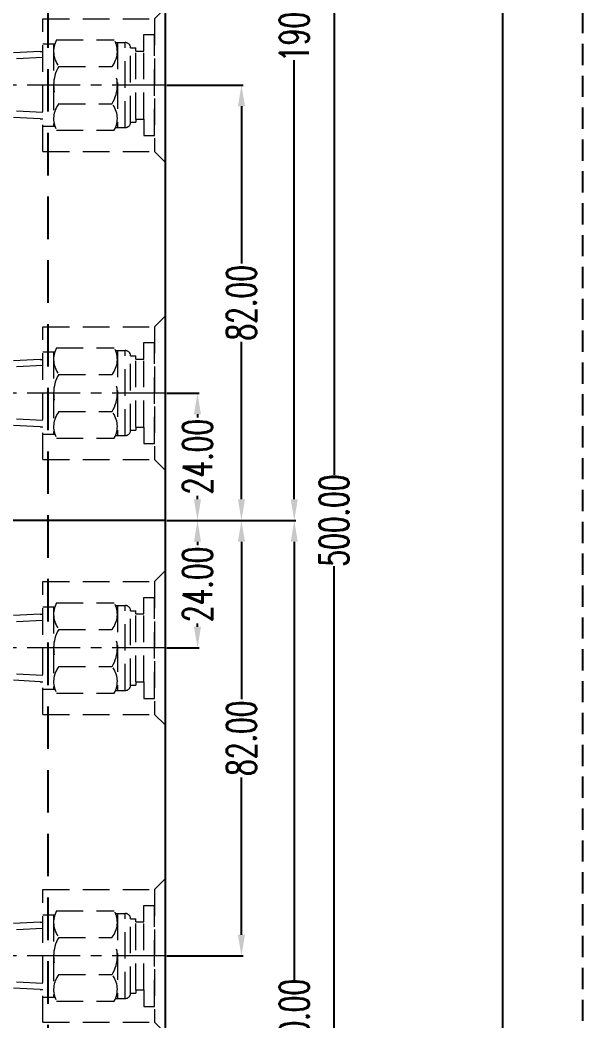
# Model space of a CAD drawing. Header units: millimetres. Extents: x 33920 to 35330, y -21664 to -20666.
# Drawn here: x 35224.2 to 35330.2, y -21057.6 to -20869.1 of the extents above; entities that cross this region are included whole.
import ezdxf

# ---------------------------------------------------------------- set-up
doc = ezdxf.new("R2010")
doc.units = ezdxf.units.MM
doc.header["$LTSCALE"] = 8
for name, pattern in [('CENTER', [2, 1.25, -0.25, 0.25, -0.25]), ('DASHED', [0.75, 0.5, -0.25]), ('HIDDEN', [0.375, 0.25, -0.125])]:
    doc.linetypes.add(name, pattern=pattern)
doc.layers.get('DEFPOINTS').update_dxf_attribs({"color": 6})
doc.layers.add('A', color=7, linetype='Continuous')
doc.layers.add('dim', color=3, linetype='Continuous', lineweight=15)
doc.layers.add('WR', color=122, linetype='HIDDEN', lineweight=18)
doc.styles.get("Standard").update_dxf_attribs({"font": 'txt.shx', "width": 0.67, "bigfont": 'chineset.shx'})
doc.dimstyles.new('ISO-25', dxfattribs={"dimtxt": 5.5, "dimasz": 4, "dimexe": 0.3, "dimexo": 0.3, "dimtad": 0, "dimzin": 1, "dimdsep": 46, "dimtxsty": 'Standard', "dimcen": 0, "dimclrd": 3, "dimclre": 3, "dimclrt": 7, "dimazin": 0, "dimtfac": 1, "dimtofl": 0, "dimtmove": 0, "dimatfit": 0, "dimfxl": 0, "dimarcsym": 0})

# ---------------------------------------------------------------- blocks, each defined once
blk = doc.blocks.new('*D29201')
at = {"layer": 'DEFPOINTS', "color": 0}
for p in [(35248.56, -20713.32), (35283.35, -20713.32), (35248.56, -21213.32)]:
    blk.add_point(p, dxfattribs=at)
at = {"layer": 'dim', "color": 3, "lineweight": -2}
for p, q in [((35248.86, -20713.32), (35283.65, -20713.32)), ((35283.35, -20717.32), (35283.35, -20954.71)), ((35283.35, -21209.32), (35283.35, -20971.93)), ((35248.86, -21213.32), (35283.65, -21213.32))]:
    blk.add_line(p, q, dxfattribs=at)
at = {"layer": 'dim', "color": 3}
for points in [[(35284.02, -20717.32), (35282.69, -20717.32), (35283.35, -20713.32)], [(35282.69, -21209.32), (35284.02, -21209.32), (35283.35, -21213.32)]]:
    blk.add_solid(points, dxfattribs=at)
at = {"layer": 'dim', "color": 7, "insert": (35283.35, -20963.32), "char_height": 5.5, "attachment_point": 5, "rotation": 90}
blk.add_mtext('500.00', dxfattribs=at)
blk = doc.blocks.new('*D29202')
at = {"layer": 'DEFPOINTS', "color": 0}
for p in [(35251.56, -20963.32), (35275.86, -20963.32), (35177.56, -21153.32)]:
    blk.add_point(p, dxfattribs=at)
at = {"layer": 'dim', "color": 3, "lineweight": -2}
for p, q in [((35251.86, -20963.32), (35276.16, -20963.32)), ((35275.86, -20967.32), (35275.86, -21050.01)), ((35275.86, -21149.32), (35275.86, -21066.62)), ((35177.86, -21153.32), (35276.16, -21153.32))]:
    blk.add_line(p, q, dxfattribs=at)
at = {"layer": 'dim', "color": 3}
for points in [[(35276.53, -20967.32), (35275.2, -20967.32), (35275.86, -20963.32)], [(35275.2, -21149.32), (35276.53, -21149.32), (35275.86, -21153.32)]]:
    blk.add_solid(points, dxfattribs=at)
at = {"layer": 'dim', "color": 7, "insert": (35275.86, -21058.32), "char_height": 5.5, "attachment_point": 5, "rotation": 90}
blk.add_mtext('190.00', dxfattribs=at)
blk = doc.blocks.new('*D29203')
at = {"layer": 'DEFPOINTS', "color": 0}
for p in [(35177.56, -20773.32), (35251.56, -20963.32), (35275.86, -20963.32)]:
    blk.add_point(p, dxfattribs=at)
at = {"layer": 'dim', "color": 3, "lineweight": -2}
for p, q in [((35177.86, -20773.32), (35276.16, -20773.32)), ((35275.86, -20777.32), (35275.86, -20860.01)), ((35275.86, -20959.32), (35275.86, -20876.62)), ((35251.86, -20963.32), (35276.16, -20963.32))]:
    blk.add_line(p, q, dxfattribs=at)
at = {"layer": 'dim', "color": 3}
for points in [[(35276.53, -20777.32), (35275.2, -20777.32), (35275.86, -20773.32)], [(35275.2, -20959.32), (35276.53, -20959.32), (35275.86, -20963.32)]]:
    blk.add_solid(points, dxfattribs=at)
at = {"layer": 'dim', "color": 7, "insert": (35275.86, -20868.32), "char_height": 5.5, "attachment_point": 5, "rotation": 90}
blk.add_mtext('190.00', dxfattribs=at)
blk = doc.blocks.new('*D29206')
at = {"layer": 'DEFPOINTS', "color": 0}
for p in [(35206.56, -21045.32), (35251.56, -21064.86), (35251.56, -21073.49)]:
    blk.add_point(p, dxfattribs=at)
at = {"layer": 'dim', "color": 3, "lineweight": -2}
for p, q in [((35206.56, -21045.62), (35206.56, -21065.16)), ((35210.56, -21064.86), (35216.04, -21064.86)), ((35247.56, -21064.86), (35243.09, -21064.86)), ((35251.56, -21073.19), (35251.56, -21064.56))]:
    blk.add_line(p, q, dxfattribs=at)
at = {"layer": 'dim', "color": 3}
for points in [[(35210.56, -21064.2), (35210.56, -21065.53), (35206.56, -21064.86)], [(35247.56, -21065.53), (35247.56, -21064.2), (35251.56, -21064.86)]]:
    blk.add_solid(points, dxfattribs=at)
at = {"layer": 'dim', "color": 7, "insert": (35229.56, -21064.86), "char_height": 5.5, "attachment_point": 5}
blk.add_mtext('45.00TYP.', dxfattribs=at)
blk = doc.blocks.new('*D29234')
at = {"layer": 'DEFPOINTS', "color": 0}
for p in [(35251.56, -20939.32), (35257.65, -20939.32), (35251.56, -20963.32)]:
    blk.add_point(p, dxfattribs=at)
at = {"layer": 'dim', "color": 3, "lineweight": -2}
for p, q in [((35251.86, -20939.32), (35257.95, -20939.32)), ((35257.65, -20943.32), (35257.65, -20943.91)), ((35257.65, -20959.32), (35257.65, -20958.67)), ((35251.86, -20963.32), (35257.95, -20963.32))]:
    blk.add_line(p, q, dxfattribs=at)
at = {"layer": 'dim', "color": 3}
for points in [[(35258.31, -20943.32), (35256.98, -20943.32), (35257.65, -20939.32)], [(35256.98, -20959.32), (35258.31, -20959.32), (35257.65, -20963.32)]]:
    blk.add_solid(points, dxfattribs=at)
at = {"layer": 'dim', "color": 7, "insert": (35257.65, -20951.29), "char_height": 5.5, "attachment_point": 5, "rotation": 90}
blk.add_mtext('24.00', dxfattribs=at)
blk = doc.blocks.new('*D29235')
at = {"layer": 'DEFPOINTS', "color": 0}
for p in [(35251.56, -20881.32), (35265.92, -20881.32), (35251.56, -20963.32)]:
    blk.add_point(p, dxfattribs=at)
at = {"layer": 'dim', "color": 3, "lineweight": -2}
for p, q in [((35251.86, -20881.32), (35266.22, -20881.32)), ((35265.92, -20885.32), (35265.92, -20914.94)), ((35265.92, -20959.32), (35265.92, -20929.7)), ((35251.86, -20963.32), (35266.22, -20963.32))]:
    blk.add_line(p, q, dxfattribs=at)
at = {"layer": 'dim', "color": 3}
for points in [[(35266.59, -20885.32), (35265.26, -20885.32), (35265.92, -20881.32)], [(35265.26, -20959.32), (35266.59, -20959.32), (35265.92, -20963.32)]]:
    blk.add_solid(points, dxfattribs=at)
at = {"layer": 'dim', "color": 7, "insert": (35265.92, -20922.32), "char_height": 5.5, "attachment_point": 5, "rotation": 90}
blk.add_mtext('82.00', dxfattribs=at)
blk = doc.blocks.new('*D29237')
at = {"layer": 'DEFPOINTS', "color": 0}
for p in [(35251.56, -20963.32), (35251.56, -20987.32), (35257.65, -20987.32)]:
    blk.add_point(p, dxfattribs=at)
at = {"layer": 'dim', "color": 3, "lineweight": -2}
for p, q in [((35251.86, -20963.32), (35257.95, -20963.32)), ((35257.65, -20967.32), (35257.65, -20967.96)), ((35257.65, -20983.32), (35257.65, -20982.72)), ((35251.86, -20987.32), (35257.95, -20987.32))]:
    blk.add_line(p, q, dxfattribs=at)
at = {"layer": 'dim', "color": 3}
for points in [[(35258.31, -20967.32), (35256.98, -20967.32), (35257.65, -20963.32)], [(35256.98, -20983.32), (35258.31, -20983.32), (35257.65, -20987.32)]]:
    blk.add_solid(points, dxfattribs=at)
at = {"layer": 'dim', "color": 7, "insert": (35257.65, -20975.34), "char_height": 5.5, "attachment_point": 5, "rotation": 90}
blk.add_mtext('24.00', dxfattribs=at)
blk = doc.blocks.new('*D29238')
at = {"layer": 'DEFPOINTS', "color": 0}
for p in [(35251.56, -20963.32), (35251.56, -21045.32), (35265.92, -21045.32)]:
    blk.add_point(p, dxfattribs=at)
at = {"layer": 'dim', "color": 3, "lineweight": -2}
for p, q in [((35251.86, -20963.32), (35266.22, -20963.32)), ((35265.92, -20967.32), (35265.92, -20996.94)), ((35265.92, -21041.32), (35265.92, -21011.7)), ((35251.86, -21045.32), (35266.22, -21045.32))]:
    blk.add_line(p, q, dxfattribs=at)
at = {"layer": 'dim', "color": 3}
for points in [[(35266.59, -20967.32), (35265.26, -20967.32), (35265.92, -20963.32)], [(35265.26, -21041.32), (35266.59, -21041.32), (35265.92, -21045.32)]]:
    blk.add_solid(points, dxfattribs=at)
at = {"layer": 'dim', "color": 7, "insert": (35265.92, -21004.32), "char_height": 5.5, "attachment_point": 5, "rotation": 90}
blk.add_mtext('82.00', dxfattribs=at)
blk = doc.blocks.new('20160905.163532')
at = {"layer": 'WR', "linetype": 'HIDDEN', "ltscale": 2.5}
for p, q in [((12.74, 40.25), (14.74, 42.25)), ((14.74, 42.25), (14.74, 13.25)), ((-8.26, 15.25), (-8.26, 40.25)), ((-8.26, 40.25), (12.74, 40.25)), ((12.74, 40.25), (12.74, 15.25)), ((-5.7, 36.25), (5.17, 36.25)), ((10.73, 37.25), (12.74, 37.25)), ((10.73, 34.15), (10.73, 37.25)), ((12.74, 18.25), (12.74, 37.25)), ((-8.82, 34.1), (-15.26, 33.76)), ((-8.82, 34.1), (-8.26, 34.1)), ((-8.26, 35.5), (-6.03, 35.5)), ((-6.26, 35.5), (-6.26, 20)), ((5.41, 35.75), (7.23, 35.75)), ((5.74, 35.75), (5.74, 19.75)), ((7.23, 19.75), (7.23, 35.75)), ((8.23, 20.75), (8.23, 34.75)), ((8.23, 34.75), (9.23, 34.75)), ((9.23, 34.15), (9.23, 34.75)), ((9.23, 34.15), (9.23, 34.75)), ((9.23, 21.35), (9.23, 34.15)), ((9.23, 34.15), (10.73, 34.15)), ((10.73, 21.35), (10.73, 34.15)), ((-15.26, 33.76), (-15.26, 21.74)), ((-8.26, 32.94), (-15.26, 32.57)), ((-5.27, 31.25), (4.74, 31.25)), ((-8.26, 22.56), (-15.26, 22.93)), ((-5.27, 24.25), (4.74, 24.25)), ((-8.82, 21.4), (-15.26, 21.74)), ((-8.82, 21.4), (-8.26, 21.4)), ((8.23, 20.75), (9.23, 20.75)), ((9.23, 21.35), (10.73, 21.35)), ((9.23, 21.35), (9.23, 20.75)), ((9.23, 21.35), (9.23, 20.75)), ((10.73, 21.35), (10.73, 18.25)), ((-8.26, 20), (-6.03, 20)), ((-5.7, 19.25), (5.17, 19.25)), ((5.41, 19.75), (7.23, 19.75)), ((10.73, 18.25), (12.74, 18.25)), ((-8.26, 15.25), (12.74, 15.25)), ((12.74, 15.25), (14.74, 13.25))]:
    blk.add_line(p, q, dxfattribs=at)
at = {"layer": 'WR', "linetype": 'CENTER'}
blk.add_line((14.74, 27.75), (-15.26, 27.75), dxfattribs=at)
at = {"layer": 'WR', "linetype": 'HIDDEN', "ltscale": 2.5}
for centre, radius, start, end in [((-1.79, 34.07), 4.47, 150.752, 219.0183), ((1.27, 34.07), 4.47, 320.9817, 29.248), ((7.23, 34.75), 1, 0, 90), ((0.4, 27.75), 6.66, 148.3016, 211.6984), ((-0.92, 27.75), 6.66, 328.3016, 31.6984), ((-1.79, 21.44), 4.47, 140.9817, 209.248), ((1.27, 21.44), 4.47, 330.752, 39.0183), ((7.23, 20.75), 1, 270, 0)]:
    blk.add_arc(centre, radius, start, end, dxfattribs=at)

msp = doc.modelspace()

# ---------------------------------------------------------------- linework, layer by layer
msp.add_line((35251.564, -20716.316), (35251.564, -21210.316))
at = {"color": 8, "linetype": 'HIDDEN', "ltscale": 4}
msp.add_line((35229.564, -21126.316), (35229.564, -20800.316), dxfattribs=at)
at = {"linetype": 'CENTER', "ltscale": 3}
msp.add_line((35251.564, -20963.316), (34851.564, -20963.316), dxfattribs=at)
at = {"layer": 'A', "linetype": 'DASHED'}
msp.add_line((35330.205, -21663.556), (35330.205, -20665.997), dxfattribs=at)
at = {"layer": 'A'}
msp.add_line((35315.141, -21648.492), (35315.141, -20681.061), dxfattribs=at)

# ---------------------------------------------------------------- block references
at = {"layer": 'WR'}
for p in [(35236.826, -20909.069), (35236.826, -20967.069), (35236.826, -21015.069), (35236.826, -21073.069)]:
    msp.add_blockref('20160905.163532', p, dxfattribs=at)

# ---------------------------------------------------------------- dimensions: what is measured, and where the dimension line sits
at = {"layer": 'dim'}
for base, p1, p2, angle, picture, middle in [((35283.354, -20713.316), (35248.564, -21213.316), (35248.564, -20713.316), 90, '*D29201', (35283.354, -20963.316)), ((35257.646, -20939.316), (35251.564, -20963.316), (35251.564, -20939.316), 90, '*D29234', (35257.646, -20951.288)), ((35257.646, -20987.316), (35251.564, -20963.316), (35251.564, -20987.316), 270, '*D29237', (35257.646, -20975.344))]:
    dim = msp.add_linear_dim(base=base, p1=p1, p2=p2, angle=angle, dimstyle='ISO-25', dxfattribs=at)
    dim.commit()
    dim.dimension.update_dxf_attribs({"geometry": picture, "text_midpoint": middle, "dimtype": 160})
for base, p1, p2, angle, picture, middle in [((35275.865, -20963.316), (35177.564, -20773.316), (35251.564, -20963.316), 270, '*D29203', (35275.865, -20868.316)), ((35265.922, -20881.316), (35251.564, -20963.316), (35251.564, -20881.316), 90, '*D29235', (35265.922, -20922.316)), ((35275.865, -20963.316), (35177.564, -21153.316), (35251.564, -20963.316), 90, '*D29202', (35275.865, -21058.316)), ((35265.922, -21045.316), (35251.564, -20963.316), (35251.564, -21045.316), 270, '*D29238', (35265.922, -21004.316))]:
    dim = msp.add_linear_dim(base=base, p1=p1, p2=p2, angle=angle, dimstyle='ISO-25', dxfattribs=at)
    dim.commit()
    dim.dimension.update_dxf_attribs({"geometry": picture, "text_midpoint": middle})
dim = msp.add_linear_dim(base=(35251.564, -21064.863), p1=(35206.564, -21045.316), p2=(35251.564, -21073.49), text='<>TYP.', dimstyle='ISO-25', dxfattribs=at)
dim.commit()
dim.dimension.update_dxf_attribs({"geometry": '*D29206', "text_midpoint": (35229.564, -21064.863), "dimtype": 160})

doc.saveas('drawing.dxf')
